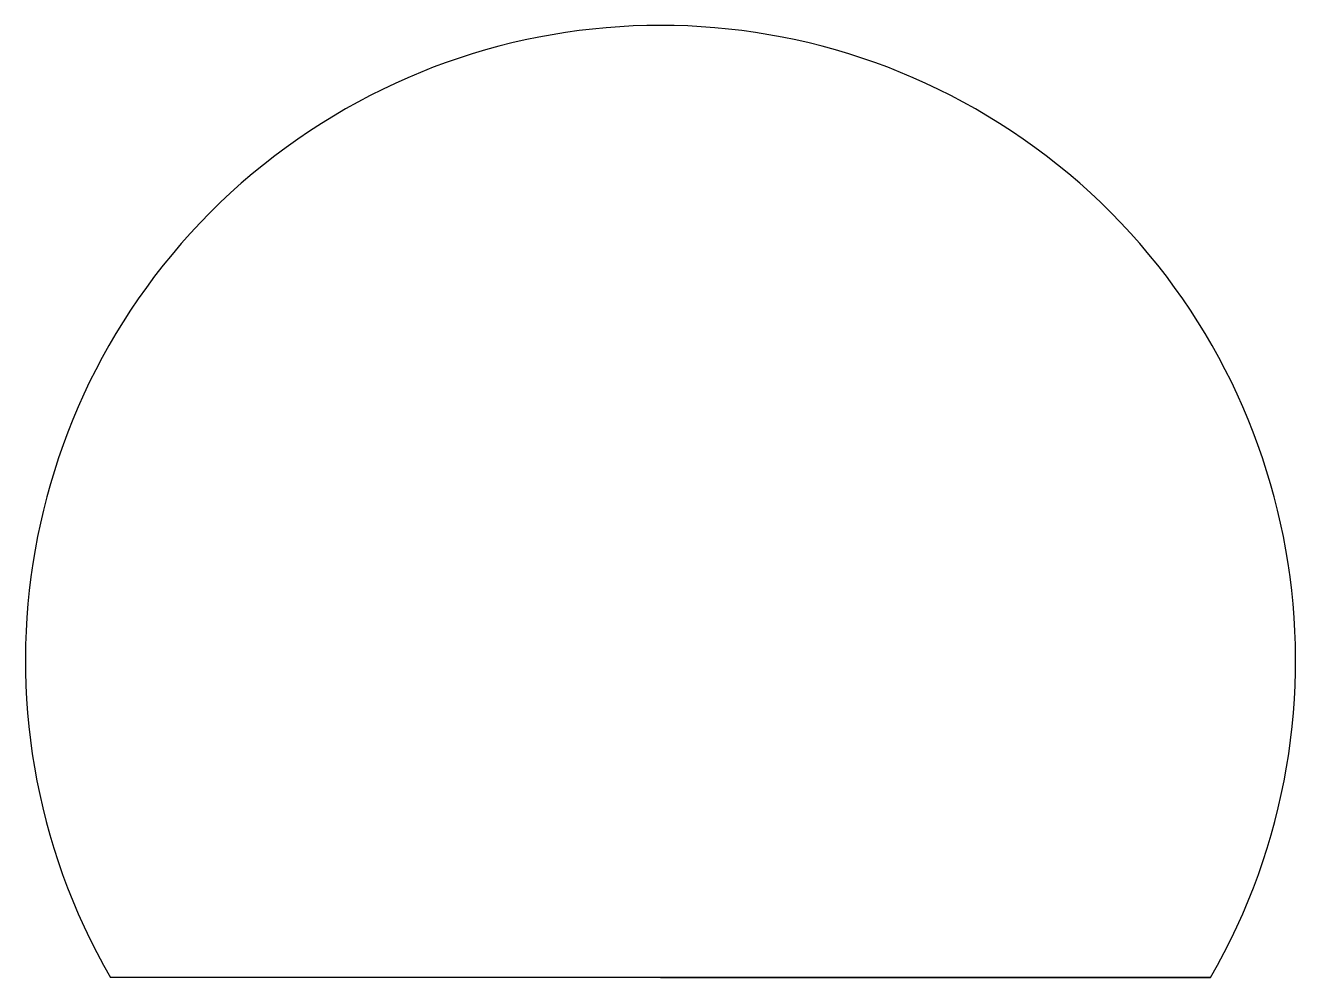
# Model space of a CAD drawing. Header units: millimetres. Extents: x 19 to 23, y 14 to 17.
import ezdxf

# ---------------------------------------------------------------- set-up
doc = ezdxf.new("R2010")
doc.units = ezdxf.units.MM

msp = doc.modelspace()

# ---------------------------------------------------------------- linework, layer by layer
for p, q in [((22.7321, 14), (19.2679, 14)), ((21, 14), (22.7321, 14))]:
    msp.add_line(p, q)
msp.add_arc((21, 15), 2, 330, 210)

doc.saveas('drawing.dxf')
